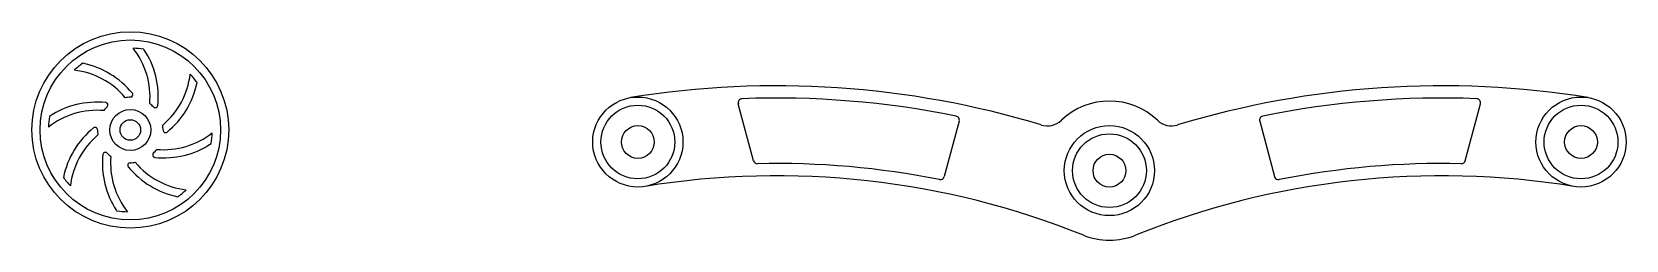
# Model space of a CAD drawing. Header units: millimetres. Extents: x 351 to 1268, y 289 to 340.
# Drawn here: x 351.2 to 740, y 288.8 to 339.7 of the extents above.
import ezdxf

# ---------------------------------------------------------------- set-up
doc = ezdxf.new("R2010")
doc.units = ezdxf.units.MM
doc.header["$MEASUREMENT"] = 0

# ---------------------------------------------------------------- blocks, each defined once
blk = doc.blocks.new('*U1')
for centre, radius, start, end in [((6.51, -12.11), 20, 125.394, 133.0728), ((-9.28, -16.38), 21, 39.1146, 78.435), ((-9.28, -16.38), 19, 39.8621, 83.5468), ((6.55, -3.51), 0.6, 269.7729, 39.1146), ((6.51, -12.11), 8, 89.7729, 98.6977)]:
    blk.add_arc(centre, radius, start, end)
blk = doc.blocks.new('*U2')
at = {"color": 0, "linetype": 'ByBlock', "lineweight": -2, "transparency": 16777216}
for p, rotation in [((379.18, 328.9), 315), ((362.06, 319.69), 45), ((387.33, 322.25), 270), ((388.39, 311.78), 225), ((363.12, 309.22), 90.00000000000001), ((371.27, 302.57), 135), ((381.74, 303.63), 180)]:
    blk.add_blockref('*U1', p, dxfattribs=dict(at, rotation=rotation))
blk.add_blockref('*U1', (368.71, 327.84), dxfattribs=at)

msp = doc.modelspace()

# ---------------------------------------------------------------- linework, layer by layer
for p, q in [((527.23, 308.23), (523.5, 322.12)), ((700.77, 308.23), (704.5, 322.12)), ((577.36, 317.89), (573.73, 304.34)), ((650.64, 317.89), (654.27, 304.34))]:
    msp.add_line(p, q)
for centre, radius in [((375.23, 315.74), 24), ((375.23, 315.74), 22), ((499, 312.8), 11), ((729, 312.8), 11), ((375.23, 315.74), 5), ((499, 312.8), 9), ((729, 312.8), 9), ((375.23, 315.74), 2.5), ((499, 312.8), 4), ((614, 305.8), 11), ((729, 312.8), 4), ((614, 305.8), 9), ((614, 305.8), 4)]:
    msp.add_circle(centre, radius)
for centre, radius, start, end in [((532.87, 104.54), 222, 73.1061, 99.2374), ((524.47, 322.38), 1, 92.2086, 195), ((532.87, 104.54), 219, 78.4828, 92.2086), ((614, 305.8), 17, 46.4313, 133.5687), ((695.13, 104.54), 222, 80.7626, 106.8939), ((695.13, 104.54), 219, 87.7914, 101.5172), ((703.53, 322.38), 1, 345, 87.7914), ((576.4, 318.15), 1, 345, 78.4828), ((651.6, 318.15), 1, 101.5172, 195), ((598.84, 321.74), 5, 253.1061, 313.5687), ((629.16, 321.74), 5, 226.4313, 286.8939), ((528.19, 308.48), 1, 195, 271.3142), ((532.87, 104.54), 203, 78.7221, 91.3142), ((695.13, 104.54), 203, 88.6858, 101.2779), ((699.81, 308.48), 1, 268.6858, 345), ((532.87, 104.54), 200, 68.0457, 99.2374), ((572.77, 304.6), 1, 258.7221, 345), ((695.13, 104.54), 200, 80.7626, 111.9543), ((655.23, 304.6), 1, 195, 281.2779), ((614, 305.8), 17, 248.0457, 291.9543)]:
    msp.add_arc(centre, radius, start, end)

# ---------------------------------------------------------------- block references
msp.add_blockref('*U2', (0, 0))

doc.saveas('drawing.dxf')
